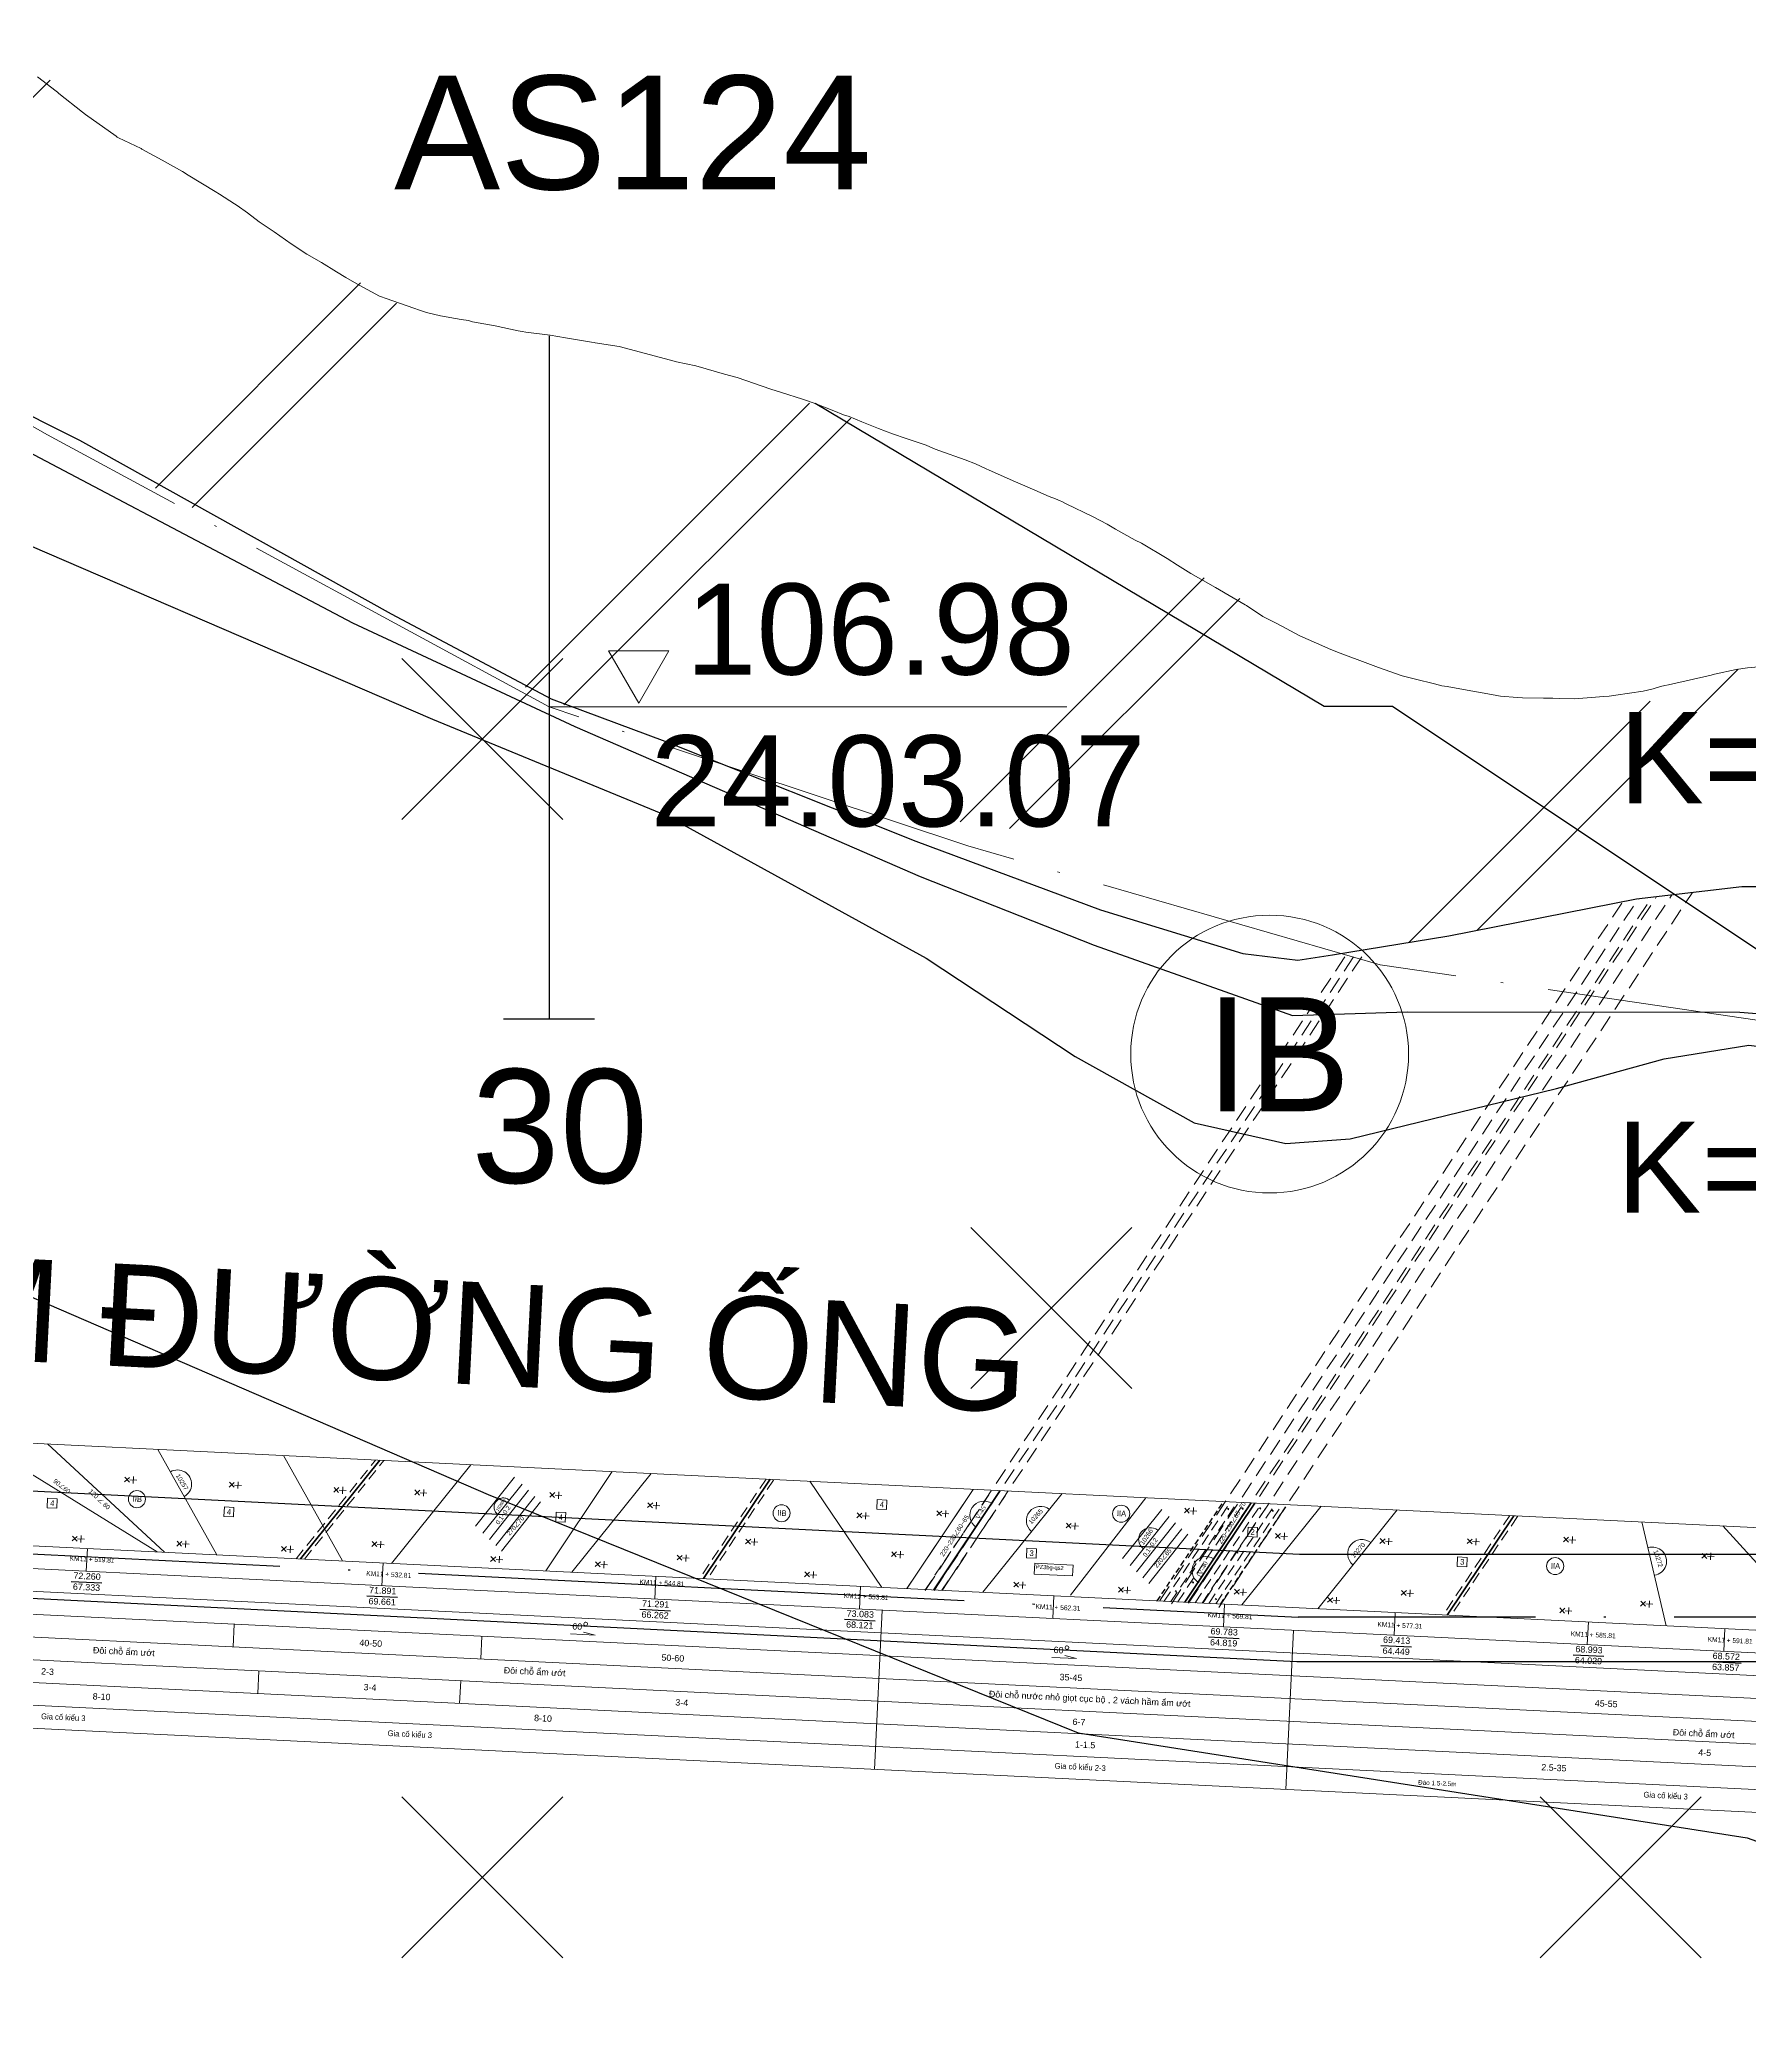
# Model space of a CAD drawing. Header units: inches. Extents: x 444671 to 463716, y 1783086 to 1794968.
# Drawn here: x 458045.5 to 458120.6, y 1789088 to 1789174.7 of the extents above; entities that cross this region are included whole.
import ezdxf
from ezdxf.enums import TextEntityAlignment as Align

# ---------------------------------------------------------------- set-up
doc = ezdxf.new("R2010")
doc.units = ezdxf.units.IN
doc.header["$MEASUREMENT"] = 0
for name, pattern in [('ACAD_ISO04W100', [30, 24, -3, 0, -3]), ('CENTER', [2, 1.25, -0.25, 0.25, -0.25]), ('DASHED2', [9.525, 6.35, -3.175]), ('DASHEDX2', [1.5, 1, -0.5]), ('HIDDEN', [0.375, 0.25, -0.125]), ('NG', [1.8, 0.8, -0.1, 0, -0.1, 0.8])]:
    doc.linetypes.add(name, pattern=pattern)
for name, color, linetype, lineweight in [('ah', 7, 'Continuous', 15), ('bac6', 7, 'Continuous', 40), ('bac7', 7, 'Continuous', 20), ('bac8', 251, 'Continuous', 9), ('dg', 1, 'Continuous', 40), ('doi', 33, 'Continuous', 25), ('HOKHOAN', 250, 'DASHED2', 20), ('khung', 7, 'Continuous', 15), ('nuocngam', 5, 'Continuous', 20), ('Phuongvi', 7, 'Continuous', 15), ('rgdc', 7, 'Continuous', 25), ('Sohieu', 7, 'Continuous', 15), ('tdc', 7, 'Continuous', 15), ('Texdoi', 40, 'Continuous', 15), ('tham', 145, 'Continuous', 13), ('thoc', 252, 'Continuous', 13), ('Thoc2', 7, 'Continuous', 9)]:
    doc.layers.add(name, color=color, linetype=linetype, lineweight=lineweight)
for name, color, linetype in [('Caodoguong', 7, 'Continuous'), ('CONGTRINH', 2, 'Continuous'), ('khoanmoi', 3, 'Continuous'), ('PEGC', 3, 'Continuous'), ('Tam', 1, 'CENTER')]:
    doc.layers.add(name, color=color, linetype=linetype)
doc.styles.add('25', font='', dxfattribs={"height": 5})
doc.styles.add('Chuin', font='', dxfattribs={"height": 0.2})
doc.styles.add('Geo', font='', dxfattribs={"height": 0.2})
doc.styles.add('s', font='symbol.ttf', dxfattribs={"height": 0.4})
doc.styles.get('25').set_extended_font_data('.VnArial')
doc.styles.get('Chuin').set_extended_font_data('.VnArial')
doc.styles.get('Geo').set_extended_font_data('Geo TimesP')
doc.linetypes.add('_lA1', pattern='A,2,-0.2,["x",Standard,S=0.1,R=0,X=-0.1,Y=-0.05],-0.1', length=2.3)
doc.linetypes.add('_lA2', pattern='A,2,-0.2,["xx",Standard,S=0.1,R=0,X=-0.1,Y=-0.05],-0.18', length=2.38)
doc.linetypes.add('_lB', pattern='A,2,-0.2,["xxx",Standard,S=0.1,R=0,X=-0.1,Y=-0.05],-0.26', length=2.46)
doc.linetypes.add('_llA', pattern='A,2,-0.2,["xxxx",Standard,S=0.1,R=0,X=-0.1,Y=-0.05],-0.34', length=2.54)
doc.linetypes.add('ILA', pattern='A,2,-0.2,["xxxx",Standard,S=0.1,R=0,X=-0.1,Y=-0.05],-0.34', length=2.54)

# ---------------------------------------------------------------- blocks, each defined once
blk = doc.blocks.new('ghep')
at = {"layer": 'ah', "linetype": 'DASHEDX2', "ltscale": 0.5}
for points in [[(412779.121, 1795210.797), (412782.39, 1795215.297)], [(412779.487, 1795210.797), (412782.756, 1795215.297)], [(412799.562, 1795215.297), (412796.858, 1795210.797)], [(412799.889, 1795215.297), (412799.894, 1795215.267), (412797.208, 1795210.797)], [(412832.263, 1795215.297), (412829.559, 1795210.797)], [(412832.59, 1795215.297), (412832.595, 1795215.267), (412829.909, 1795210.797)]]:
    blk.add_lwpolyline(points, dxfattribs=at)
at = {"layer": 'ah', "color": 1, "linetype": 'DASHEDX2', "ltscale": 0.5}
for points in [[(412806.791, 1795210.797), (412809.495, 1795215.297)], [(412807.512, 1795210.797), (412810.216, 1795215.297)], [(412817.278, 1795210.797), (412819.982, 1795215.297)], [(412817.582, 1795210.797), (412820.286, 1795215.297)], [(412817.886, 1795210.797), (412820.589, 1795215.297)], [(412818.645, 1795210.797), (412821.349, 1795215.297)], [(412818.949, 1795210.797), (412821.653, 1795215.297)], [(412819.252, 1795210.797), (412821.956, 1795215.297)], [(412819.556, 1795210.797), (412822.26, 1795215.297)]]:
    blk.add_lwpolyline(points, dxfattribs=at)
at = {"layer": 'bac6'}
for points in [[(412779.304, 1795210.797), (412782.573, 1795215.297)], [(412797.033, 1795210.797), (412799.737, 1795215.297)], [(412829.734, 1795210.797), (412832.438, 1795215.297)]]:
    blk.add_lwpolyline(points, dxfattribs=at)
at = {"layer": 'bac7'}
for p, q in [((412764.869, 1795215.297), (412773.011, 1795210.797)), ((412846.133, 1795210.797), (412841.633, 1795215.297))]:
    blk.add_line(p, q, dxfattribs=at)
at = {"layer": 'bac7', "ltscale": 0.4}
blk.add_line((412767.969, 1795215.297), (412773.331, 1795210.797), dxfattribs=at)
at = {"layer": 'bac7'}
for points in [[(412783.309, 1795210.797), (412786.578, 1795215.297)], [(412790.095, 1795210.797), (412792.799, 1795215.297)], [(412791.242, 1795210.797), (412794.511, 1795215.297)], [(412801.478, 1795215.297), (412804.869, 1795210.797)], [(412809.313, 1795210.797), (412812.583, 1795215.297)], [(412816.256, 1795215.297), (412813.157, 1795210.855)], [(412820.704, 1795210.797), (412823.973, 1795215.297)], [(412824.035, 1795210.797), (412827.305, 1795215.297)]]:
    blk.add_lwpolyline(points, dxfattribs=at)
at = {"layer": 'bac8'}
for p, q in [((412772.824, 1795215.297), (412775.636, 1795210.797)), ((412778.344, 1795215.297), (412781.156, 1795210.797))]:
    blk.add_line(p, q, dxfattribs=at)
for points in [[(412786.913, 1795212.61), (412788.523, 1795214.85)], [(412787.255, 1795212.313), (412788.866, 1795214.554)], [(412815.37, 1795212.579), (412816.98, 1795214.819)], [(412815.712, 1795212.282), (412817.323, 1795214.523)], [(412838.072, 1795215.297), (412839.363, 1795210.797)], [(412787.553, 1795212.055), (412789.164, 1795214.296)], [(412787.844, 1795211.803), (412789.454, 1795214.044)], [(412788.111, 1795211.572), (412789.722, 1795213.812)], [(412816.01, 1795212.024), (412817.621, 1795214.264)], [(412816.301, 1795211.772), (412817.911, 1795214.012)], [(412816.568, 1795211.541), (412818.179, 1795213.781)]]:
    blk.add_lwpolyline(points, dxfattribs=at)
at = {"layer": 'bac8', "linetype": 'ByBlock'}
blk.add_arc((412788.092, 1795213.507), 0.402, 54.28957, 234.28957, dxfattribs=at)
at = {"layer": 'Caodoguong', "color": 0, "linetype": 'Continuous', "ltscale": 0.1}
for points in [[(412769.302, 1795209.321), (412770.653, 1795209.321)], [(412782.302, 1795209.321), (412783.653, 1795209.321)], [(412794.302, 1795209.321), (412795.653, 1795209.321)], [(412803.302, 1795209.321), (412804.653, 1795209.321)], [(412819.302, 1795209.321), (412820.653, 1795209.321)], [(412826.885, 1795209.321), (412828.236, 1795209.321)], [(412835.342, 1795209.321), (412836.693, 1795209.321)], [(412841.376, 1795209.321), (412842.727, 1795209.321)]]:
    blk.add_lwpolyline(points, dxfattribs=at)
at = {"layer": 'dg'}
for points in [[(412807.151, 1795210.797), (412809.855, 1795215.297)], [(412818.189, 1795210.797), (412820.893, 1795215.297)], [(412818.341, 1795210.797), (412821.045, 1795215.297)]]:
    blk.add_lwpolyline(points, dxfattribs=at)
at = {"layer": 'dg', "ltscale": 0.5}
for points in [[(412819.876, 1795214.961), (412819.89, 1795214.997), (412819.909, 1795214.971)], [(412820.514, 1795215.007), (412820.528, 1795215.043), (412820.546, 1795215.018)], [(412821.276, 1795215.054), (412821.29, 1795215.09), (412821.308, 1795215.065)], [(412821.836, 1795214.976), (412821.85, 1795215.012), (412821.868, 1795214.987)], [(412819.394, 1795213.748), (412819.408, 1795213.784), (412819.427, 1795213.759)], [(412820.374, 1795213.08), (412820.388, 1795213.116), (412820.406, 1795213.09)], [(412818.531, 1795212.568), (412818.545, 1795212.604), (412818.563, 1795212.579)], [(412817.755, 1795211.239), (412817.77, 1795211.275), (412817.788, 1795211.249)], [(412818.492, 1795211.665), (412818.506, 1795211.701), (412818.525, 1795211.676)], [(412819.534, 1795211.758), (412819.548, 1795211.794), (412819.567, 1795211.769)], [(412819.534, 1795210.981), (412819.548, 1795211.017), (412819.567, 1795210.992)]]:
    blk.add_lwpolyline(points, close=True, dxfattribs=at)
at = {"layer": 'khung'}
for points in [[(412750.13, 1795215.297), (412875.94, 1795215.297)], [(412750.13, 1795210.797), (412875.94, 1795210.797)], [(412769.94, 1795210.797), (412769.94, 1795209.797)], [(412782.94, 1795210.797), (412782.94, 1795209.797)], [(412794.94, 1795210.797), (412794.94, 1795209.797)], [(412803.94, 1795210.797), (412803.94, 1795209.797)], [(412812.44, 1795210.797), (412812.44, 1795209.797)], [(412819.94, 1795210.797), (412819.94, 1795209.797)], [(412827.44, 1795210.797), (412827.44, 1795209.797)], [(412835.94, 1795210.797), (412835.94, 1795209.797)], [(412841.94, 1795210.797), (412841.94, 1795209.797)], [(412750.13, 1795205.797), (412875.94, 1795205.797)], [(412750.13, 1795204.797), (412875.94, 1795204.797)], [(412750.13, 1795203.797), (412875.94, 1795203.797)], [(412750.13, 1795202.797), (412875.94, 1795202.797)]]:
    blk.add_lwpolyline(points, dxfattribs=at)
at = {"layer": 'khung', "color": 0, "linetype": 'Continuous', "ltscale": 0.1}
for points in [[(412750.13, 1795209.797), (412875.94, 1795209.797)], [(412750.13, 1795208.797), (412875.94, 1795208.797)], [(412791.311, 1795208.087), (412792.392, 1795208.087), (412791.884, 1795208.196)], [(412812.476, 1795208.087), (412813.556, 1795208.087), (412813.049, 1795208.196)]]:
    blk.add_lwpolyline(points, dxfattribs=at)
at = {"layer": 'khung', "color": 0}
for points in [[(412804.935, 1795209.797), (412804.935, 1795202.797)], [(412823.023, 1795209.797), (412823.023, 1795202.797)], [(412776.542, 1795207.797), (412776.542, 1795206.797)], [(412787.436, 1795207.797), (412787.436, 1795206.797)], [(412777.723, 1795205.797), (412777.723, 1795204.797)], [(412786.602, 1795205.797), (412786.602, 1795204.797)]]:
    blk.add_lwpolyline(points, dxfattribs=at)
at = {"layer": 'khung', "linetype": 'Continuous', "ltscale": 0.1}
for points in [[(412750.13, 1795207.797), (412875.94, 1795207.797)], [(412750.13, 1795206.797), (412875.94, 1795206.797)]]:
    blk.add_lwpolyline(points, dxfattribs=at)
at = {"layer": 'khung', "color": 0, "linetype": 'Continuous', "ltscale": 0.1}
for centre in [(412791.957, 1795208.552), (412813.122, 1795208.552)]:
    blk.add_ellipse(centre, major_axis=(-0.0479, -0.0626), ratio=0.99999, start_param=6.486585, end_param=12.747598, dxfattribs=at)
at = {"layer": 'rgdc', "linetype": 'ILA', "ltscale": 2, "flags": 128}
blk.add_lwpolyline([(412808.674, 1795215.297, 0.054, 0.054, 0), (412806.885, 1795212.319, 0.054, 0.054, 0), (412805.97, 1795210.797, 0, 0, 0)], format="xyseb", dxfattribs=at)
at = {"layer": 'rgdc', "linetype": 'HIDDEN', "flags": 128}
for points in [[(412816.98, 1795210.797), (412819.684, 1795215.297)], [(412819.774, 1795210.797), (412822.478, 1795215.297)]]:
    blk.add_lwpolyline(points, dxfattribs=at)
at = {"layer": 'Sohieu', "color": 1}
for centre, start, end in [((412809.196, 1795214.177), 58.7532, 238.7532), ((412819.067, 1795212.222), 60.53439, 240.53439)]:
    blk.add_arc(centre, 0.624, start, end, dxfattribs=at)
at = {"layer": 'Sohieu'}
for centre, radius, start, end in [((412811.689, 1795214.067), 0.624, 54, 234), ((412773.75, 1795213.815), 0.624, 302, 122), ((412816.549, 1795213.476), 0.518, 54.28957, 234.28957), ((412825.855, 1795213.302), 0.624, 54, 234), ((412838.615, 1795213.595), 0.624, 281.18511, 110.81489)]:
    blk.add_arc(centre, radius, start, end, dxfattribs=at)
at = {"layer": 'tdc'}
for points in [[(412804.483, 1795214.216), (412804.903, 1795214.216), (412804.903, 1795214.636), (412804.483, 1795214.636)], [(412820.804, 1795213.806), (412821.224, 1795213.806), (412821.224, 1795214.226), (412820.804, 1795214.226)], [(412768.089, 1795212.495), (412768.509, 1795212.495), (412768.509, 1795212.915), (412768.089, 1795212.915)], [(412775.862, 1795212.497), (412776.282, 1795212.497), (412776.282, 1795212.917), (412775.862, 1795212.917)], [(412790.426, 1795212.976), (412790.846, 1795212.976), (412790.846, 1795213.396), (412790.426, 1795213.396)], [(412811.153, 1795212.403), (412811.573, 1795212.403), (412811.573, 1795212.823), (412811.153, 1795212.823)], [(412830.062, 1795212.947), (412830.482, 1795212.947), (412830.482, 1795213.367), (412830.062, 1795213.367)], [(412811.526, 1795211.707), (412811.526, 1795212.188), (412813.214, 1795212.188), (412813.214, 1795211.707)]]:
    blk.add_lwpolyline(points, close=True, dxfattribs=at)
for centre in [(412815.21, 1795214.542), (412800.314, 1795213.835), (412772.008, 1795213.068), (412834.36, 1795213.175)]:
    blk.add_circle(centre, 0.375, dxfattribs=at)
at = {"layer": 'Thoc2', "linetype": 'ByBlock', "ltscale": 1.5}
for p, q in [((412818.198, 1795214.715), (412817.986, 1795214.927)), ((412771.64, 1795213.797), (412771.427, 1795214.009)), ((412776.24, 1795213.797), (412776.027, 1795214.009)), ((412780.84, 1795213.797), (412780.627, 1795214.009)), ((412784.395, 1795213.857), (412784.183, 1795214.07)), ((412790.321, 1795214.038), (412790.109, 1795214.25)), ((412794.64, 1795213.797), (412794.427, 1795214.009)), ((412803.84, 1795213.797), (412803.627, 1795214.009)), ((412807.336, 1795214.061), (412807.124, 1795214.273)), ((412813.04, 1795213.797), (412812.827, 1795214.009)), ((412822.24, 1795213.797), (412822.027, 1795214.009)), ((412826.84, 1795213.797), (412826.627, 1795214.009)), ((412830.667, 1795213.971), (412830.455, 1795214.183)), ((412834.888, 1795214.256), (412834.676, 1795214.468)), ((412840.996, 1795213.836), (412840.783, 1795214.048)), ((412799.016, 1795212.413), (412798.804, 1795212.625)), ((412805.44, 1795212.169), (412805.228, 1795212.381)), ((412769.469, 1795211.097), (412769.257, 1795211.309)), ((412774.069, 1795211.097), (412773.857, 1795211.309)), ((412778.669, 1795211.097), (412778.457, 1795211.309)), ((412782.626, 1795211.499), (412782.414, 1795211.711)), ((412787.869, 1795211.097), (412787.657, 1795211.309)), ((412792.469, 1795211.097), (412792.257, 1795211.309)), ((412796.041, 1795211.559), (412795.829, 1795211.771)), ((412801.669, 1795211.097), (412801.457, 1795211.309)), ((412810.869, 1795211.097), (412810.657, 1795211.309)), ((412815.469, 1795211.097), (412815.257, 1795211.309)), ((412820.559, 1795211.259), (412820.347, 1795211.471)), ((412824.669, 1795211.097), (412824.457, 1795211.309)), ((412827.885, 1795211.566), (412827.673, 1795211.779)), ((412834.871, 1795211.136), (412834.659, 1795211.348)), ((412838.405, 1795211.605), (412838.193, 1795211.817))]:
    blk.add_line(p, q, dxfattribs=at)
at = {"layer": 'Thoc2', "linetype": 'ByBlock'}
for p, q in [((412817.986, 1795214.715), (412818.198, 1795214.927)), ((412818.219, 1795214.817), (412818.519, 1795214.817)), ((412818.369, 1795214.667), (412818.369, 1795214.967)), ((412771.427, 1795213.797), (412771.64, 1795214.009)), ((412771.661, 1795213.899), (412771.961, 1795213.899)), ((412771.811, 1795213.749), (412771.811, 1795214.049)), ((412776.027, 1795213.797), (412776.24, 1795214.009)), ((412776.261, 1795213.899), (412776.561, 1795213.899)), ((412776.411, 1795213.749), (412776.411, 1795214.049)), ((412780.627, 1795213.797), (412780.84, 1795214.009)), ((412780.861, 1795213.899), (412781.161, 1795213.899)), ((412781.011, 1795213.749), (412781.011, 1795214.049)), ((412784.183, 1795213.857), (412784.395, 1795214.07)), ((412784.417, 1795213.959), (412784.717, 1795213.959)), ((412784.567, 1795213.809), (412784.567, 1795214.109)), ((412790.109, 1795214.038), (412790.321, 1795214.25)), ((412790.342, 1795214.14), (412790.642, 1795214.14)), ((412790.492, 1795213.99), (412790.492, 1795214.29)), ((412794.427, 1795213.797), (412794.64, 1795214.009)), ((412794.661, 1795213.899), (412794.961, 1795213.899)), ((412794.811, 1795213.749), (412794.811, 1795214.049)), ((412803.627, 1795213.797), (412803.84, 1795214.009)), ((412803.861, 1795213.899), (412804.161, 1795213.899)), ((412804.011, 1795213.749), (412804.011, 1795214.049)), ((412807.124, 1795214.061), (412807.336, 1795214.273)), ((412807.358, 1795214.162), (412807.658, 1795214.162)), ((412807.508, 1795214.012), (412807.508, 1795214.312)), ((412812.827, 1795213.797), (412813.04, 1795214.009)), ((412813.061, 1795213.899), (412813.361, 1795213.899)), ((412813.211, 1795213.749), (412813.211, 1795214.049)), ((412822.027, 1795213.797), (412822.24, 1795214.009)), ((412822.261, 1795213.899), (412822.561, 1795213.899)), ((412822.411, 1795213.749), (412822.411, 1795214.049)), ((412826.627, 1795213.797), (412826.84, 1795214.009)), ((412826.861, 1795213.899), (412827.161, 1795213.899)), ((412827.011, 1795213.749), (412827.011, 1795214.049)), ((412830.455, 1795213.971), (412830.667, 1795214.183)), ((412830.689, 1795214.073), (412830.989, 1795214.073)), ((412830.839, 1795213.923), (412830.839, 1795214.223)), ((412834.676, 1795214.256), (412834.888, 1795214.468)), ((412834.91, 1795214.358), (412835.21, 1795214.358)), ((412835.06, 1795214.208), (412835.06, 1795214.508)), ((412840.783, 1795213.836), (412840.996, 1795214.048)), ((412841.017, 1795213.938), (412841.317, 1795213.938)), ((412841.167, 1795213.788), (412841.167, 1795214.088)), ((412798.804, 1795212.413), (412799.016, 1795212.625)), ((412799.038, 1795212.514), (412799.338, 1795212.514)), ((412799.188, 1795212.364), (412799.188, 1795212.664)), ((412805.228, 1795212.169), (412805.44, 1795212.381)), ((412805.462, 1795212.271), (412805.762, 1795212.271)), ((412805.612, 1795212.121), (412805.612, 1795212.421)), ((412769.257, 1795211.097), (412769.469, 1795211.309)), ((412769.49, 1795211.199), (412769.79, 1795211.199)), ((412769.64, 1795211.049), (412769.64, 1795211.349)), ((412773.857, 1795211.097), (412774.069, 1795211.309)), ((412774.09, 1795211.199), (412774.39, 1795211.199)), ((412774.24, 1795211.049), (412774.24, 1795211.349)), ((412778.457, 1795211.097), (412778.669, 1795211.309)), ((412778.69, 1795211.199), (412778.99, 1795211.199)), ((412778.84, 1795211.049), (412778.84, 1795211.349)), ((412782.414, 1795211.499), (412782.626, 1795211.711)), ((412782.648, 1795211.6), (412782.948, 1795211.6)), ((412782.798, 1795211.45), (412782.798, 1795211.75)), ((412787.657, 1795211.097), (412787.869, 1795211.309)), ((412787.89, 1795211.199), (412788.19, 1795211.199)), ((412788.04, 1795211.049), (412788.04, 1795211.349)), ((412792.257, 1795211.097), (412792.469, 1795211.309)), ((412792.49, 1795211.199), (412792.79, 1795211.199)), ((412792.64, 1795211.049), (412792.64, 1795211.349)), ((412795.829, 1795211.559), (412796.041, 1795211.771)), ((412796.063, 1795211.66), (412796.363, 1795211.66)), ((412796.213, 1795211.51), (412796.213, 1795211.81)), ((412801.457, 1795211.097), (412801.669, 1795211.309)), ((412801.69, 1795211.199), (412801.99, 1795211.199)), ((412801.84, 1795211.049), (412801.84, 1795211.349)), ((412810.657, 1795211.097), (412810.869, 1795211.309)), ((412810.89, 1795211.199), (412811.19, 1795211.199)), ((412811.04, 1795211.049), (412811.04, 1795211.349)), ((412815.257, 1795211.097), (412815.469, 1795211.309)), ((412815.49, 1795211.199), (412815.79, 1795211.199)), ((412815.64, 1795211.049), (412815.64, 1795211.349)), ((412820.347, 1795211.259), (412820.559, 1795211.471)), ((412820.58, 1795211.361), (412820.88, 1795211.361)), ((412820.73, 1795211.211), (412820.73, 1795211.511)), ((412824.457, 1795211.097), (412824.669, 1795211.309)), ((412824.69, 1795211.199), (412824.99, 1795211.199)), ((412824.84, 1795211.049), (412824.84, 1795211.349)), ((412827.673, 1795211.566), (412827.885, 1795211.779)), ((412827.906, 1795211.668), (412828.206, 1795211.668)), ((412828.056, 1795211.518), (412828.056, 1795211.818)), ((412834.659, 1795211.136), (412834.871, 1795211.348)), ((412834.892, 1795211.238), (412835.192, 1795211.238)), ((412835.042, 1795211.088), (412835.042, 1795211.388)), ((412838.193, 1795211.605), (412838.405, 1795211.817)), ((412838.426, 1795211.707), (412838.726, 1795211.707)), ((412838.576, 1795211.557), (412838.576, 1795211.857))]:
    blk.add_line(p, q, dxfattribs=at)
at = {"layer": 'Caodoguong', "color": 0, "linetype": 'Continuous', "ltscale": 0.1, "style": 'Chuin'}
for s, p in [('72.260', (412769.985, 1795209.444)), ('71.891', (412782.985, 1795209.444)), ('71.291', (412794.985, 1795209.444)), ('73.083', (412803.985, 1795209.444)), ('69.783', (412819.985, 1795209.444)), ('69.413', (412827.568, 1795209.444)), ('68.993', (412836.025, 1795209.444)), ('68.572', (412842.059, 1795209.444)), ('67.333', (412769.985, 1795208.959)), ('69.661', (412782.985, 1795208.959)), ('66.262', (412794.985, 1795208.959)), ('68.121', (412803.985, 1795208.959)), ('64.819', (412819.985, 1795208.959)), ('64.449', (412827.568, 1795208.959)), ('64.029', (412836.025, 1795208.959)), ('63.857', (412842.059, 1795208.959)), ('40-50', (412782.574, 1795207.11)), ('50-60', (412795.856, 1795207.11)), ('35-45', (412813.36, 1795207.11)), ('45-55', (412836.895, 1795207.11)), ('§«i chç Èm \xadít', (412771.759, 1795206.214)), ('§«i chç Èm \xadít', (412789.823, 1795206.214)), ('§«i chç n\xadíc nhá giät côc bé , 2 v¸ch hÇm Èm \xadít', (412814.228, 1795206.214)), ('§«i chç Èm \xadít ', (412841.289, 1795206.005)), ('2-3', (412768.456, 1795205.174)), ('3-4', (412782.635, 1795205.174)), ('3-4', (412796.343, 1795205.174)), ('6-7', (412813.806, 1795205.174)), ('4-5', (412841.322, 1795205.174)), ('8-10', (412770.882, 1795204.187)), ('8-10', (412790.29, 1795204.187)), ('1-1.5', (412814.128, 1795204.187)), ('2.5-35', (412834.74, 1795204.187))]:
    blk.add_text(s, height=0.28, dxfattribs=at).set_placement(p, align=Align.CENTER)
at = {"layer": 'khung', "color": 0, "linetype": 'Continuous', "ltscale": 0.1, "style": 'Chuin'}
for p in [(412791.377, 1795208.287), (412812.542, 1795208.287)]:
    blk.add_text('60', height=0.28, dxfattribs=at).set_placement(p)
at = {"layer": 'khung', "ltscale": 5}
for s, p in [('Gia cè kiÓu 3', (412769.246, 1795203.217)), ('Gia cè kiÓu 3', (412784.481, 1795203.217)), ('Gia cè kiÓu 2-3', (412813.957, 1795203.217)), ('Gia cè kiÓu 3', (412839.699, 1795203.217))]:
    blk.add_text(s, height=0.25, rotation=0.00084, dxfattribs=at).set_placement(p, align=Align.CENTER)
at = {"layer": 'khung', "linetype": 'Continuous', "ltscale": 5, "style": 'Chuin'}
blk.add_text('§µo 1.5-2.5m', height=0.2, rotation=359.99916, dxfattribs=at).set_placement((412829.658, 1795203.297), align=Align.CENTER)
at = {"layer": 'khung', "char_height": 0.21134, "width": 2.11335, "attachment_point": 7}
for s, insert in [('{\\f.VnArial NarrowH|b0|i0|c0|p34;km11 + 519.81}', (412769.185, 1795210.225)), ('{\\f.VnArial NarrowH|b0|i0|c0|p34;km11 + 532.81}', (412782.227, 1795210.198)), ('{\\f.VnArial NarrowH|b0|i0|c0|p34;km11 + 544.81}', (412794.232, 1795210.412)), ('{\\f.VnArial NarrowH|b0|i0|c0|p34;km11 + 553.81}', (412803.215, 1795210.25)), ('{\\f.VnArial NarrowH|b0|i0|c0|p34;km11 + 562.31}', (412811.653, 1795210.187)), ('{\\f.VnArial NarrowH|b0|i0|c0|p34;km11 + 569.81}', (412819.218, 1795210.188)), ('{\\f.VnArial NarrowH|b0|i0|c0|p34;km11 + 577.31}', (412826.69, 1795210.134)), ('{\\f.VnArial NarrowH|b0|i0|c0|p34;km11 + 585.81}', (412835.19, 1795210.134)), ('{\\f.VnArial NarrowH|b0|i0|c0|p34;km11 + 591.81}', (412841.21, 1795210.184))]:
    blk.add_mtext(s, dxfattribs=dict(at, insert=insert))
at = {"layer": 'Phuongvi', "linetype": 'Continuous', "ltscale": 5, "style": 's'}
blk.add_text('90Ð60', height=0.2, rotation=325.03377, dxfattribs=at).set_placement((412768.279, 1795213.641))
for s, rotation, p in [('120 Ð 60', 319.73759, (412770.299, 1795212.905)), ('0.1-0.2', 58.49938, (412788.185, 1795213.106)), ('270Ð70', 51.93443, (412788.751, 1795212.654)), ('0.1-0.2', 58.49938, (412816.642, 1795213.075)), ('220Ð65', 51.93443, (412817.208, 1795212.623))]:
    blk.add_text(s, height=0.2, rotation=rotation, dxfattribs=at).set_placement(p, align=Align.CENTER)
at = {"layer": 'Phuongvi', "color": 1, "char_height": 0.2, "width": 1.27245, "attachment_point": 1}
for s, insert, rotation in [('{\\f.VnTimeH|b0|i0|c0|p34;V-45}', (412808.829, 1795214.051), 65.05407), ('{\\fSymbol|b0|i0|c2|p18;220-230Ð65-70}', (412819.502, 1795213.51), 61.7222), ('{\\fSymbol|b0|i0|c2|p18;220-230Ð60-65}', (412807.337, 1795212.363), 59.94102), ('{\\f.VnTimeH|b0|i0|c0|p34;IV-40}', (412818.655, 1795211.987), 66.83526)]:
    blk.add_mtext(s, dxfattribs=dict(at, insert=insert, rotation=rotation))
at = {"layer": 'Sohieu', "style": 'Chuin'}
for s, height, rotation, p in [('10265', 0.2, 50.18911, (412811.295, 1795213.873)), ('10257', 0.2, 303.74025, (412773.653, 1795214.184)), ('10260a', 0.13, 59.41162, (412787.878, 1795213.298)), ('10266', 0.2, 59.41162, (412816.259, 1795213.2)), ('10270', 0.2, 51.66326, (412825.524, 1795213.08)), ('10272', 0.2, 290.57464, (412838.633, 1795214.053))]:
    blk.add_text(s, height=height, rotation=rotation, dxfattribs=at).set_placement(p)
at = {"layer": 'tdc', "style": 'Geo'}
for s, p in [('4', (412804.697, 1795214.304)), ('IIA', (412815.227, 1795214.427)), ('IIB', (412800.331, 1795213.719)), ('2', (412821.018, 1795213.894)), ('4', (412768.304, 1795212.584)), ('IIB', (412772.025, 1795212.952)), ('4', (412776.076, 1795212.586)), ('4', (412790.641, 1795213.064)), ('3', (412830.277, 1795213.035)), ('IIA', (412834.377, 1795213.059)), ('3', (412811.367, 1795212.492))]:
    blk.add_text(s, height=0.25, dxfattribs=at).set_placement(p, align=Align.CENTER)
at = {"layer": 'tdc', "insert": (412811.589, 1795212.125), "char_height": 0.18, "width": 1.09571, "attachment_point": 1, "style": 'Geo'}
blk.add_mtext('{\\fGeoTimesNR|b0|i0|c0|p18;PZ3bg-qs2}', dxfattribs=at)
blk = doc.blocks.new('A$C7D350064')
at = {"layer": 'ah', "color": 1, "linetype": 'DASHEDX2', "ltscale": 0.75, "flags": 128}
for points in [[(-121.025, 67.426), (-100.224, 98.835)], [(-123.616, 67.726), (-103.283, 98.43)], [(-123.111, 67.584), (-102.6, 98.557)], [(-122.51, 67.663), (-102.004, 98.627)], [(-122.352, 67.615), (-101.799, 98.651)], [(-121.72, 67.631), (-101.126, 98.73)], [(-133.916, 68.174), (-115.364, 96.195)], [(-133.53, 68.174), (-114.931, 96.266)], [(-133.175, 68.174), (-114.532, 96.331)]]:
    blk.add_lwpolyline(points, dxfattribs=at)
at = {"layer": 'CONGTRINH', "ltscale": 10}
blk.add_line((-117.478, 69.748), (-803.227, 104.036), dxfattribs=at)
at = {"layer": 'CONGTRINH'}
for p, q in [((-7.611, 69.748), (-117.478, 69.748)), ((-117.596, 65.048), (-4.847, 65.048))]:
    blk.add_line(p, q, dxfattribs=at)
for points in [[(-113.4, 106.998), (-116.4, 106.998), (-138.752, 120.307)], [(-87.9, 91.998), (-90.9, 91.998), (-113.4, 106.998)]]:
    blk.add_lwpolyline(points, dxfattribs=at)
at = {"layer": 'CONGTRINH', "color": 0, "linetype": 'ACAD_ISO04W100', "lineweight": 25, "flags": 128}
for points in [[(-817.547, 101.998), (-117.547, 66.998)], [(-16.823, 66.998), (-117.547, 66.998)]]:
    blk.add_lwpolyline(points, dxfattribs=at)
at = {"layer": 'CONGTRINH', "ltscale": 10}
blk.add_lwpolyline([(-819.497, 100.143), (-117.596, 65.048)], dxfattribs=at)
at = {"layer": 'doi', "linetype": '_lA1', "ltscale": 20, "flags": 128}
blk.add_lwpolyline([(-178.273, 122.31), (-171.065, 118.702), (-157.377, 111.066), (-150.344, 107.342), (-145.355, 105.48), (-134.333, 101.077), (-126.219, 98.074), (-119.968, 96.152), (-117.563, 95.851), (-116.032, 96.085), (-110.923, 96.925), (-102.688, 98.547), (-98.059, 99.088), (-95.715, 99.088), (-89.164, 98.607), (-83.153, 97.766), (-76.997, 95.893), (-69.007, 94.497), (-65.378, 93.991), (-63.563, 93.19), (-60.609, 93.612), (-58.119, 93.527), (-44.01, 91.701), (-36.592, 91.296), (-25.6, 89.41), (-11.745, 85.083), (-1.494, 80.298), (6.696, 76.642), (16.339, 74.822), (27.197, 72.329), (35.087, 72.194), (47.527, 72.729), (52.922, 72.797), (60.272, 72.392), (63.914, 71.853), (66.409, 70.977), (71.939, 69.697)], dxfattribs=at)
at = {"layer": 'doi', "linetype": '_lA2', "ltscale": 20, "flags": 128}
blk.add_lwpolyline([(-177.834, 120.568), (-159.067, 110.678), (-149.306, 106.126), (-134.146, 99.525), (-126.499, 96.517), (-117.795, 93.428), (-112.751, 93.591), (-98.148, 93.575), (-90.013, 92.925), (-81.553, 91.624), (-80.251, 90.974), (-77.241, 89.836), (-68.917, 88.526), (-64.361, 87.957), (-61.469, 86.586), (-59.236, 87.388), (-56.552, 87.388), (-44.187, 85.843), (-38.655, 85.112), (-25.182, 82.98), (-17.861, 81.924), (-12.899, 80.054), (-4.032, 75.502), (7.151, 69.956), (12.276, 68.574), (22.282, 65.81), (27.031, 65.02), (28.916, 65.362), (35.37, 66.903), (39.996, 68.672), (46.335, 70.727), (50.961, 72.096), (51.818, 72.154), (54.274, 71.868), (62.17, 70.413), (64.515, 69.469), (65.486, 68.783), (65.942, 68.333), (66.755, 68.576), (69.423, 68.239), (71.997, 67.757)], dxfattribs=at)
at = {"layer": 'doi', "linetype": '_lB', "ltscale": 20, "flags": 128}
blk.add_lwpolyline([(-177.834, 116.041), (-155.557, 106.435), (-145.289, 102.21), (-133.884, 95.951), (-127.34, 91.625), (-122.105, 88.708), (-118.079, 87.803), (-115.26, 88.004), (-106.2, 90.217), (-101.468, 91.525), (-97.743, 92.128), (-94.623, 91.726), (-84.731, 90.385), (-80.278, 89.397), (-76.886, 88.337), (-72.387, 87.202), (-68.633, 85.781), (-66.121, 84.612), (-64.605, 83.66)], dxfattribs=at)
at = {"layer": 'doi', "linetype": '_llA', "ltscale": 20, "flags": 128}
blk.add_lwpolyline([(-177.834, 83.076), (-153.116, 72.386), (-127.202, 61.924), (-97.829, 57.313), (-83.015, 52.044), (-70.811, 46.873), (-60.637, 42.559), (-50.855, 39.168)], dxfattribs=at)
at = {"layer": 'khoanmoi', "ltscale": 10, "flags": 128}
blk.add_lwpolyline([(-150.442, 123.283), (-150.442, 93.283)], dxfattribs=at)
at = {"layer": 'khoanmoi'}
blk.add_lwpolyline([(-152.442, 93.283), (-148.442, 93.283)], dxfattribs=at)
at = {"layer": 'nuocngam', "linetype": 'NG', "ltscale": 20, "flags": 128}
blk.add_lwpolyline([(-917.834, 322.331), (-907.029, 319.782), (-860.332, 307.81), (-844.822, 301.177), (-827.716, 290.332), (-810.232, 279.85), (-774.023, 260.746), (-736.643, 243.521), (-703.208, 228.579), (-665.932, 212.333), (-638.882, 199.637), (-618.738, 192.166), (-602.681, 189.324), (-579.263, 185.883), (-550.335, 183.13), (-516.269, 178.751), (-488.259, 178.98), (-456.15, 183.972), (-429.649, 189.14), (-394.423, 194.307), (-364.572, 195.915), (-337.425, 193.655), (-302.112, 186.153), (-280.822, 178.11), (-226.851, 146.804), (-180.051, 123.21), (-172.467, 118.93), (-150.442, 106.98), (-132.045, 100.878), (-113.934, 95.649), (-95.773, 92.989), (-75.055, 90.159), (-53.762, 86.091), (-32.678, 81.667), (-13.734, 76.661), (7.955, 70.676), (25.732, 68.674), (46.514, 67.423), (63.54, 66.422), (71.994, 65.884)], dxfattribs=at)
at = {"layer": 'nuocngam'}
blk.add_lwpolyline([(-146.5, 107.143), (-145.174, 109.438), (-147.825, 109.438)], close=True, dxfattribs=at)
blk.add_lwpolyline([(-150.442, 106.98), (-127.696, 106.98)], dxfattribs=at)
at = {"layer": 'PEGC', "lineweight": 13}
blk.add_lwpolyline([(-172.906, 134.648), (-172.089, 134.019), (-172.035, 133.978), (-171.97, 133.927), (-170.924, 133.099), (-170.792, 133), (-169.459, 132.041), (-169.402, 132), (-169.351, 131.974), (-168.359, 131.5), (-168.319, 131.477), (-167.429, 131), (-167.197, 130.861), (-166.544, 130.5), (-166.286, 130.332), (-165.099, 129.618), (-164.915, 129.5), (-164.261, 129.073), (-164.145, 129), (-163.687, 128.679), (-163.178, 128.292), (-162.518, 127.844), (-162.008, 127.5), (-161.766, 127.322), (-161.081, 126.861), (-160.438, 126.5), (-159.775, 126.084), (-159.369, 125.834), (-158.779, 125.5), (-157.887, 125.019), (-157.839, 125), (-157.591, 124.914), (-156.375, 124.5), (-156.136, 124.403), (-155.816, 124.31), (-155.206, 124.151), (-154.303, 124), (-153.981, 123.947), (-153.797, 123.894), (-152.81, 123.711), (-151.798, 123.5), (-151.625, 123.47), (-151.461, 123.443), (-150.393, 123.309), (-149.712, 123.196), (-148.573, 123), (-148.459, 122.982), (-148.411, 122.971), (-147.362, 122.81), (-146.862, 122.672), (-146.486, 122.573), (-145.114, 122.205), (-144.837, 122.143), (-143.996, 121.968), (-142.74, 121.594), (-142.235, 121.463), (-142.186, 121.452), (-140.695, 120.936), (-140.232, 120.796), (-139.316, 120.5), (-138.752, 120.307), (-137.936, 119.984), (-137.506, 119.815), (-137.261, 119.73), (-136.704, 119.5), (-135.978, 119.215), (-135.361, 118.972), (-134.758, 118.762), (-133.878, 118.471), (-133.551, 118.33), (-133.325, 118.241), (-132.161, 117.829), (-131.714, 117.652), (-131.251, 117.434), (-131.108, 117.371), (-129.956, 116.87), (-129.107, 116.5), (-128.48, 116.223), (-128.195, 116.119), (-127.989, 116.029), (-127.922, 116), (-127.73, 115.906), (-126.57, 115.339), (-125.935, 115), (-125.786, 114.924), (-125.56, 114.785), (-124.701, 114.3), (-124.421, 114.174), (-123.292, 113.5), (-122.838, 113.212), (-122.262, 112.838), (-121.178, 112.231), (-120.394, 111.764), (-119.864, 111.459), (-119.816, 111.43), (-119.093, 110.958), (-118.974, 110.899), (-118.472, 110.637), (-117.464, 110.109), (-116.376, 109.623), (-116.215, 109.545), (-115.808, 109.391), (-114.371, 108.843), (-114.01, 108.713), (-112.968, 108.343), (-112.39, 108.195), (-111.548, 108), (-111.228, 107.911), (-111.005, 107.874), (-110.435, 107.771), (-108.891, 107.5), (-108.748, 107.471), (-108.652, 107.458), (-107.903, 107.389), (-107.683, 107.379), (-106.771, 107.37), (-106.364, 107.359), (-106.087, 107.346), (-105.406, 107.342), (-104.117, 107.439), (-103.89, 107.45), (-103.593, 107.5), (-102.397, 107.675), (-101.954, 107.78), (-101.63, 107.875), (-101.445, 107.921), (-101.285, 107.953), (-99.402, 108.369), (-99.251, 108.416), (-98.308, 108.62), (-97.809, 108.691), (-97.325, 108.74)], dxfattribs=at)
at = {"layer": 'Texdoi'}
blk.add_circle((-118.795, 91.731), 6.1, dxfattribs=at)
at = {"layer": 'thoc'}
for p, q in [((-172.344, 134.512), (-182.076, 124.78)), ((-158.719, 125.602), (-167.729, 116.592)), ((-157.138, 124.718), (-166.12, 115.736)), ((-139.005, 120.316), (-151.476, 107.845)), ((-137.189, 119.667), (-149.786, 107.069)), ((-121.67, 112.651), (-132.389, 101.932)), ((-120.11, 111.746), (-130.217, 101.638)), ((-98.224, 108.632), (-109.687, 97.169)), ((-102.09, 107.231), (-112.686, 96.635))]:
    blk.add_line(p, q, dxfattribs=at)
for points in [[(-149.842, 102.042), (-156.913, 109.113)], [(-149.842, 109.113), (-156.913, 102.042)], [(-124.842, 77.042), (-131.913, 84.113)], [(-124.842, 84.113), (-131.913, 77.042)], [(-149.842, 52.042), (-156.913, 59.113)], [(-149.842, 59.113), (-156.913, 52.042)], [(-99.842, 52.042), (-106.913, 59.113)], [(-99.842, 59.113), (-106.913, 52.042)]]:
    blk.add_lwpolyline(points, dxfattribs=at)
at = {"layer": 'HOKHOAN', "rotation": 357.2000000000316}
blk.add_blockref('ghep', (-500143.499, -1772833.83), dxfattribs=at)
at = {"insert": (-182.562, 83.21), "char_height": 4.5, "width": 80, "attachment_point": 1, "rotation": 357.05117, "style": '25'}
blk.add_mtext('{\\f.VnArialH|b0|i0|c0|p34;Tim §¦êng èng}', dxfattribs=at)
at = {"layer": 'khoanmoi', "char_height": 5, "attachment_point": 1, "style": '25'}
for s, insert, width in [('AS124', (-157.246, 134.71), 25), ('30', (-153.855, 91.072), 10)]:
    blk.add_mtext(s, dxfattribs=dict(at, insert=insert, width=width))
at = {"layer": 'nuocngam', "insert": (-145.99, 112.398), "char_height": 4, "width": 21.5916, "attachment_point": 1, "style": '25'}
blk.add_mtext(' 106.98\\P24.03.07', dxfattribs=at)
at = {"layer": 'Texdoi', "insert": (-121.573, 94.223), "char_height": 5, "width": 12, "attachment_point": 1}
blk.add_mtext('{\\fGeo TimesP|b0|i0|c0|p34;IB}', dxfattribs=at)
at = {"layer": 'tham', "char_height": 4, "width": 25, "attachment_point": 1, "style": '25'}
for s, insert in [('K=0.264', (-103.456, 106.751)), ('K=0.613', (-103.563, 88.762))]:
    blk.add_mtext(s, dxfattribs=dict(at, insert=insert))

msp = doc.modelspace()

# ---------------------------------------------------------------- block references
at = {"layer": 'Tam'}
msp.add_blockref('A$C7D350064', (458218.363, 1789038.3548), dxfattribs=at)

doc.saveas('drawing.dxf')
